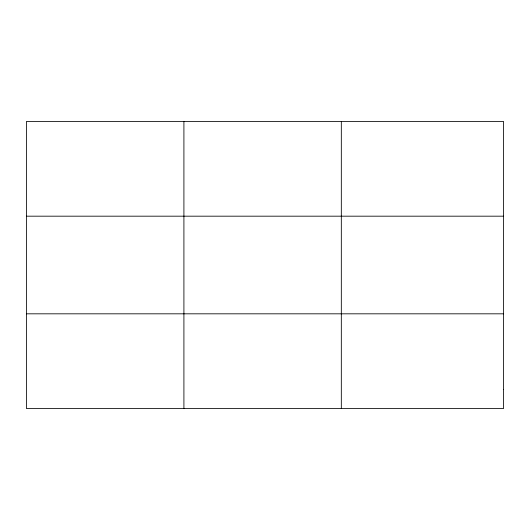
<?xml version="1.0" encoding="UTF-8"?>
<svg xmlns="http://www.w3.org/2000/svg" width="530" height="530" viewBox="0 0 530 530"><rect width="100%" height="100%" fill="white"/><g stroke="black" fill="none" stroke-linecap="round" stroke-linejoin="round"><path stroke-width="0.79" d="M183.91 121.403L183.91 408.597M341.32 121.403L341.32 408.597M26.5 216.18L503.5 216.18M26.5 313.82L503.5 313.82M503.5 389.643L503.5 408.597L26.5 408.597L26.5 121.403L503.5 121.403L503.5 389.643"/></g></svg>
